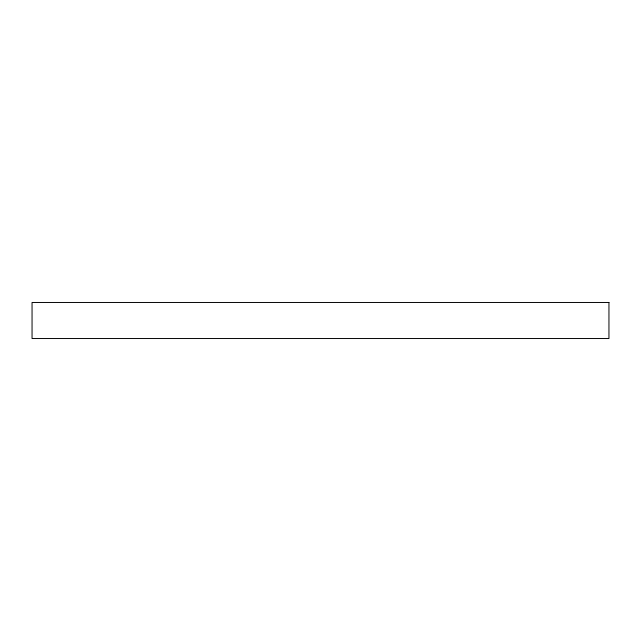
<?xml version="1.0" encoding="UTF-8"?>
<svg xmlns="http://www.w3.org/2000/svg" width="641" height="641" viewBox="0 0 641 641"><rect width="100%" height="100%" fill="white"/><g stroke="black" fill="none" stroke-linecap="round" stroke-linejoin="round"><path stroke-width="0.96" d="M608.95 302.472L32.05 302.472L32.05 338.528L608.95 338.528L608.95 302.472"/></g></svg>
